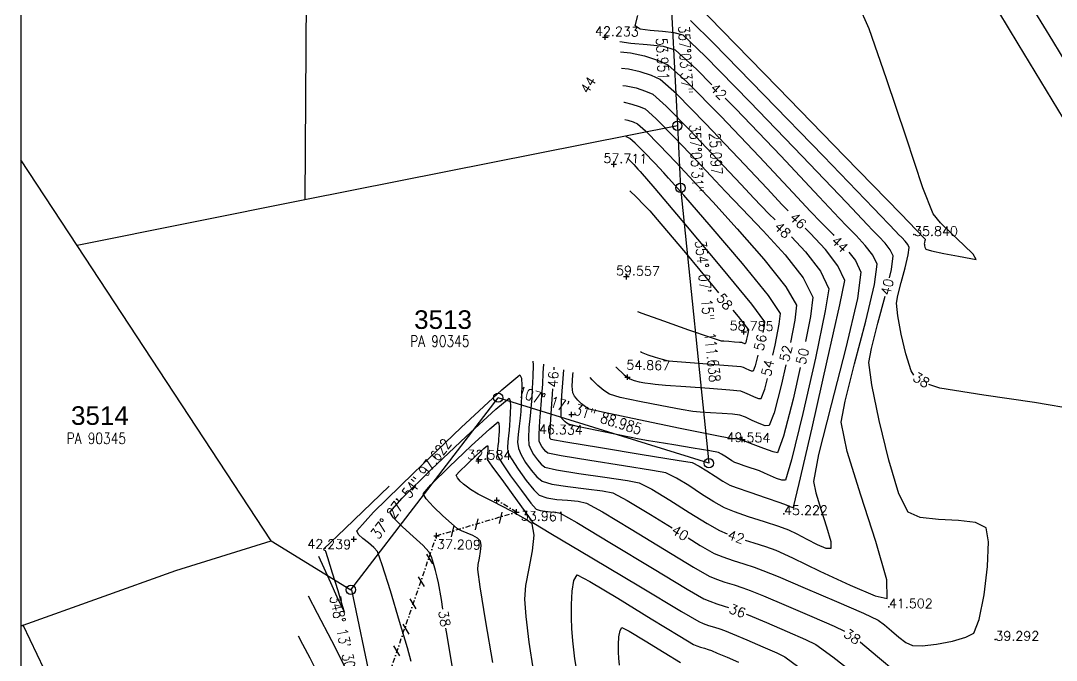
# Model space of a CAD drawing. Header units: metres. Extents: x -750 to 1235, y -4011 to -2636.
# Drawn here: x -749.5 to -331.9, y -3391.7 to -3133.8 of the extents above; entities that cross this region are included whole.
import ezdxf
from ezdxf.enums import TextEntityAlignment as Align

# ---------------------------------------------------------------- set-up
doc = ezdxf.new("R2010")
doc.units = ezdxf.units.M
doc.header["$MEASUREMENT"] = 0
doc.linetypes.add('DASHDOT', pattern=[1, 0.5, -0.25, 0, -0.25])
doc.layers.get('0').update_dxf_attribs({"linetype": 'CONTINUOUS'})
for name, color, linetype in [('EDIT2', 7, 'CONTINUOUS'), ('GL', 7, 'CONTINUOUS'), ('HEIGHT', 2, 'CONTINUOUS'), ('LOTS', 8, 'CONTINUOUS'), ('MAJANN', 6, 'CONTINUOUS'), ('MAJOR', 6, 'CONTINUOUS'), ('MINANN', 91, 'CONTINUOUS'), ('MINOR', 91, 'CONTINUOUS'), ('PTS', 1, 'CONTINUOUS')]:
    doc.layers.add(name, color=color, linetype=linetype)
doc.styles.get("Standard").update_dxf_attribs({"font": 'simplex.shx', "height": 1.5})
doc.styles.add('T', font='arial.ttf', dxfattribs={"height": 1.5})

# ---------------------------------------------------------------- blocks, each defined once
blk = doc.blocks.new('CROSS')
at = {"linetype": 'Continuous'}
for p, q in [((-0.5, 0), (0.5, 0)), ((0, -0.5), (0, 0.5))]:
    blk.add_line(p, q, dxfattribs=at)

msp = doc.modelspace()

# ---------------------------------------------------------------- linework, layer by layer
at = {"color": 10}
for p, q in [((-487.53, -3122.25), (-484.76, -3176.13)), ((-484.76, -3176.13), (-483.47, -3201.2)), ((-483.47, -3201.2), (-472.04, -3312.25)), ((-616.38, -3363.28), (-557, -3285.8)), ((-472.04, -3312.25), (-557, -3285.8))]:
    msp.add_line(p, q, dxfattribs=at)
at = {"layer": 'EDIT2', "color": 7}
msp.add_line((-749.54, -2635.63), (-749.54, -4010.63), dxfattribs=at)
at = {"layer": 'EDIT2'}
for p, q in [((-555.57, -3331.96), (-556.63, -3336.51)), ((-565.19, -3334.62), (-566.25, -3339.16)), ((-574.91, -3337.36), (-575.97, -3341.91)), ((-585.91, -3348.86), (-583.48, -3352.84)), ((-589.3, -3358.02), (-586.87, -3362)), ((-592.69, -3366.98), (-590.26, -3370.96)), ((-595.48, -3377.13), (-593.05, -3381.12)), ((-599.27, -3385.9), (-596.84, -3389.88))]:
    msp.add_line(p, q, dxfattribs=at)
at = {"layer": 'EDIT2', "linetype": 'DASHDOT', "ltscale": 4}
for points in [[(-581.87, -3341.48), (-549.59, -3331.92), (-557.58, -3327.13)], [(-455.89, -3836.73), (-426.52, -3796.22), (-405.83, -3769.67), (-431.84, -3720.74), (-442.71, -3709.99), (-476.32, -3642.26), (-494.48, -3608.25), (-518.48, -3568.87), (-542.96, -3520.78), (-577.37, -3468.59), (-607.34, -3415.88), (-581.87, -3341.48)]]:
    msp.add_lwpolyline(points, dxfattribs=at)
at = {"layer": 'EDIT2'}
for centre in [(-484.76, -3176.13), (-484.76, -3176.13), (-483.47, -3201.2), (-483.47, -3201.2), (-557, -3285.8), (-557, -3285.8), (-472.04, -3312.25), (-472.04, -3312.25), (-616.38, -3363.28), (-616.38, -3363.28)]:
    msp.add_circle(centre, 1.88, dxfattribs=at)
at = {"layer": 'GL', "color": 10}
msp.add_line((-616.09, -3363.27), (-603.68, -3422.83), dxfattribs=at)
at = {"layer": 'GL', "color": 0}
for p in [(-389.35, -3220.01), (-441.77, -3332.6), (-399.5, -3370.17, -16.85), (-356.54, -3383.28, -19.06)]:
    msp.add_point(p, dxfattribs=at)
at = {"layer": 'LOTS', "color": 7}
for p, q in [((-634.09, -3045.98), (-634.92, -3205.99)), ((-484.76, -3176.13), (-634.92, -3205.99)), ((-726.8, -3224.42), (-749.54, -3189.89)), ((-634.92, -3205.99), (-726.8, -3224.42)), ((-648.57, -3343.57), (-726.8, -3224.42)), ((-687.02, -3355.57), (-648.57, -3343.57)), ((-648.57, -3343.57), (-616.38, -3363.28)), ((-748.61, -3377.62), (-687.02, -3355.57)), ((-749.54, -3377.95), (-748.61, -3377.62)), ((-748.61, -3377.62), (-749.54, -3377.95)), ((-725.77, -3425.19), (-748.61, -3377.62))]:
    msp.add_line(p, q, dxfattribs=at)
at = {"layer": 'MAJOR'}
for points in [[(-381.37, -3083.17), (-381.31, -3083.23), (-372.06, -3092.88), (-361.38, -3104.24), (-352.28, -3114.06), (-347.76, -3119.1), (-347.76, -3119.1), (-346.37, -3121.01), (-344.87, -3123.3), (-343.35, -3125.74), (-341.91, -3128.09), (-340.67, -3130.11), (-340.67, -3130.11), (-333.54, -3141.87), (-318.06, -3167.45)], [(-399.22, -3237.43), (-398.44, -3234.14), (-397.76, -3228.62), (-397.76, -3228.62), (-398.91, -3226.17), (-400.96, -3223.51), (-403.48, -3220.82), (-406.01, -3218.29), (-408.11, -3216.11), (-408.11, -3216.11), (-416.6, -3207.11), (-434.48, -3188.38), (-455.55, -3166.49), (-473.6, -3148.06), (-482.45, -3139.66), (-482.45, -3139.66), (-486.04, -3138.62), (-490.8, -3138.11), (-495.71, -3137.74), (-499.72, -3137.12), (-501.8, -3135.89), (-501.8, -3135.89), (-500.71, -3131.66)], [(-506.35, -3166.63), (-506.23, -3166.64), (-503.07, -3167.36), (-500.09, -3168.33), (-497.76, -3169.36), (-497.76, -3169.36), (-493.45, -3173.2), (-485.74, -3181.01), (-476.96, -3190.23), (-469.4, -3198.3), (-465.39, -3202.65), (-465.39, -3202.65), (-458.81, -3209.57), (-450.17, -3218.49), (-441.31, -3228.21), (-434.04, -3237.52), (-430.18, -3245.21), (-430.18, -3245.21), (-431.07, -3253.07), (-433.03, -3263.2)], [(-480.35, -3342.39), (-475.54, -3345.36), (-469.86, -3348.61), (-469.86, -3348.61), (-466.4, -3350.02), (-462.28, -3351.44), (-457.93, -3352.84), (-453.78, -3354.18), (-450.23, -3355.44), (-450.23, -3355.44), (-444.15, -3357.95), (-433.19, -3362.59), (-420.63, -3367.98), (-409.75, -3372.76), (-403.82, -3375.56), (-403.82, -3375.56), (-401.26, -3377.41), (-398.43, -3379.86), (-395.49, -3382.42), (-392.62, -3384.55), (-389.99, -3385.74), (-389.99, -3385.74), (-386.09, -3385.83), (-380.23, -3385.17), (-373.85, -3383.96), (-368.37, -3382.43), (-365.22, -3380.78), (-365.22, -3380.78), (-363.01, -3375.21), (-361.05, -3365.26), (-359.7, -3353.85), (-359.33, -3343.9), (-360.29, -3338.33), (-360.29, -3338.33), (-364.47, -3336.2), (-371.43, -3335.35), (-379.45, -3334.94), (-386.79, -3334.11), (-391.73, -3332.04), (-391.73, -3332.04), (-395.38, -3324.64), (-399.53, -3311.02), (-403.42, -3295.05), (-406.33, -3280.63), (-407.52, -3271.63), (-407.52, -3271.63), (-406.44, -3265.91), (-403.85, -3255.76), (-401.01, -3244.9)], [(-435.21, -3273.67), (-438.06, -3286.42), (-441.89, -3301.34), (-444.43, -3308.05), (-444.43, -3308.05), (-446.15, -3307.61), (-449.83, -3306.31), (-454.18, -3304.69), (-457.94, -3303.27), (-459.84, -3302.6), (-459.84, -3302.6), (-460.45, -3302.51), (-461.18, -3302.46), (-461.94, -3302.43), (-462.67, -3302.39), (-463.29, -3302.33), (-463.29, -3302.33), (-469.51, -3301.08), (-483.58, -3298.21), (-500.25, -3294.77), (-514.28, -3291.82), (-520.43, -3290.44), (-520.43, -3290.44), (-521.83, -3289.52), (-523.4, -3288.23), (-524.91, -3286.75), (-526.17, -3285.23), (-526.95, -3283.84), (-526.95, -3283.84), (-527.13, -3281.19), (-526.87, -3276.61), (-526.79, -3275.7)], [(-592.08, -3392.27), (-593.63, -3386.73), (-596.75, -3376.07), (-600.45, -3363.75), (-603.76, -3353.2), (-605.71, -3347.86), (-605.71, -3347.86), (-607.18, -3346.19), (-609.32, -3344.41), (-611.55, -3342.62), (-613.31, -3340.93), (-614.01, -3339.46), (-614.01, -3339.46), (-607.27, -3332.02), (-591.17, -3316.22), (-571.88, -3297.84), (-555.51, -3282.68), (-548.22, -3276.54), (-548.22, -3276.54), (-547.62, -3277.94), (-547.46, -3280.89), (-547.58, -3284.64), (-547.79, -3288.4), (-547.93, -3291.4), (-547.93, -3291.4), (-548.16, -3294.13), (-548.59, -3297.33), (-549, -3300.65), (-549.17, -3303.76), (-548.85, -3306.31), (-548.85, -3306.31), (-547.76, -3308.87), (-545.95, -3311.94), (-543.72, -3315.04), (-541.41, -3317.71), (-539.31, -3319.48), (-539.31, -3319.48), (-535.41, -3320.64), (-528.93, -3321.64), (-521.54, -3322.53), (-514.92, -3323.37), (-510.74, -3324.23), (-510.74, -3324.23), (-505.01, -3327.26), (-495.58, -3332.95), (-486.88, -3338.35)], [(-629.05, -3412.36), (-624.84, -3413.19), (-619.41, -3414.16), (-615.16, -3413.95), (-612.17, -3411.68), (-612.17, -3411.68), (-613.3, -3406.32), (-617.91, -3396.04), (-624.08, -3383.86), (-629.91, -3372.79), (-633.48, -3365.83), (-633.48, -3365.83)], [(-508.13, -3393.64), (-508.35, -3390.85), (-508.35, -3390.85), (-508.43, -3388.38), (-508.44, -3385.31), (-508.29, -3382.24), (-507.88, -3379.76), (-507.13, -3378.48), (-507.13, -3378.48), (-504.23, -3379.99), (-497.75, -3383.85), (-490.04, -3388.56), (-483.44, -3392.61)]]:
    msp.add_lwpolyline(points, dxfattribs=at)
at = {"layer": 'MINOR'}
for points in [[(-402.37, -3100.42), (-387.73, -3106.98), (-373.91, -3113.41), (-367.05, -3116.9), (-367.05, -3116.9), (-365.79, -3118.12), (-363.4, -3120.61), (-360.65, -3123.54), (-358.3, -3126.08), (-357.12, -3127.4), (-357.12, -3127.4), (-356.76, -3127.89), (-356.37, -3128.49), (-355.98, -3129.12), (-355.61, -3129.72), (-355.29, -3130.25), (-355.29, -3130.25), (-347.44, -3143.11), (-329.14, -3173.16)], [(-476.33, -3127.78), (-466.81, -3137.55), (-444.22, -3160.77), (-417.28, -3188.48), (-394.7, -3211.71), (-385.19, -3221.5), (-385.19, -3221.5), (-385.11, -3221.58), (-385.01, -3221.68), (-384.92, -3221.78), (-384.84, -3221.88), (-384.79, -3221.98), (-384.79, -3221.98), (-384.82, -3222.19), (-384.91, -3222.58), (-385.03, -3223.02), (-385.13, -3223.41), (-385.17, -3223.63), (-385.17, -3223.63), (-385.13, -3224.02), (-385.03, -3224.56), (-384.89, -3225.15), (-384.73, -3225.66), (-384.56, -3225.96), (-384.56, -3225.96), (-382.31, -3226.54), (-377.28, -3227.59), (-371.36, -3228.76), (-366.4, -3229.69), (-364.29, -3230.01), (-364.29, -3230.01), (-365.52, -3227.99), (-369.25, -3224.26), (-374.1, -3219.72), (-378.7, -3215.24), (-381.66, -3211.71), (-381.66, -3211.71), (-385.71, -3201.18), (-392.54, -3180.79), (-400.36, -3157.18), (-407.37, -3137.05), (-411.79, -3127.04)], [(-389.41, -3276.75), (-390.44, -3274.94), (-392.63, -3268.13), (-394.5, -3260.21), (-395.81, -3252.83), (-396.34, -3247.63), (-396.34, -3247.63), (-395.78, -3244.66), (-394.44, -3239.39), (-392.87, -3233.38), (-391.63, -3228.16), (-391.28, -3225.3), (-391.28, -3225.3), (-391.87, -3224.03), (-392.94, -3222.65), (-394.25, -3221.25), (-395.56, -3219.93), (-396.65, -3218.8), (-396.65, -3218.8), (-405.65, -3209.41), (-425.88, -3188.43), (-449.88, -3163.63), (-470.21, -3142.8), (-479.39, -3133.72)], [(-470.85, -3159.57), (-477, -3153.31), (-485.52, -3145.6), (-485.52, -3145.6), (-490.38, -3144.19), (-496.86, -3143.49), (-503.52, -3142.98), (-507.97, -3142.31)], [(-507.7, -3146.31), (-503.64, -3146.7), (-498.01, -3147.98), (-492.72, -3149.7), (-488.58, -3151.54), (-488.58, -3151.54), (-480.91, -3158.37), (-467.21, -3172.26), (-451.59, -3188.65), (-438.15, -3202.99), (-431.02, -3210.72), (-431.02, -3210.72), (-426.91, -3214.99), (-421.94, -3219.95), (-421.59, -3220.33)], [(-440.12, -3210.48), (-442.48, -3208.03), (-442.48, -3208.03), (-448.57, -3201.43), (-460.04, -3189.18), (-473.39, -3175.17), (-485.09, -3163.31), (-491.64, -3157.48), (-491.64, -3157.48), (-495.17, -3155.91), (-499.7, -3154.44), (-504.5, -3153.34), (-507.25, -3153.08)], [(-506.8, -3159.85), (-505.37, -3159.99), (-501.38, -3160.9), (-497.63, -3162.12), (-494.7, -3163.42), (-494.7, -3163.42), (-489.27, -3168.26), (-479.56, -3178.09), (-468.5, -3189.7), (-458.99, -3199.86), (-453.94, -3205.34), (-453.94, -3205.34), (-447.8, -3211.69), (-445.37, -3214.13)], [(-457.44, -3343.21), (-453.96, -3344.33), (-449.15, -3345.88), (-445.05, -3347.34), (-445.05, -3347.34), (-438.28, -3350.44), (-427.25, -3355.74), (-415.11, -3361.44), (-405, -3365.74), (-400.08, -3366.84), (-400.08, -3366.84), (-400.33, -3359.22), (-404.7, -3343.82), (-410.8, -3325.11), (-416.26, -3307.55), (-418.69, -3295.63), (-418.69, -3295.63), (-417.1, -3287.15), (-413.27, -3272.13), (-408.78, -3254.98), (-405.24, -3240.11), (-404.24, -3231.93), (-404.24, -3231.93), (-405.94, -3228.32), (-408.98, -3224.37), (-412.71, -3220.38), (-416.46, -3216.64), (-419.56, -3213.42), (-419.56, -3213.42), (-427.55, -3204.81), (-443.08, -3188.33), (-461.21, -3169.36), (-465.46, -3165.04)], [(-505.89, -3173.56), (-504.75, -3173.82), (-502.55, -3174.54), (-500.82, -3175.3), (-500.82, -3175.3), (-497.63, -3178.14), (-491.92, -3183.93), (-485.42, -3190.76), (-479.82, -3196.73), (-476.85, -3199.95), (-476.85, -3199.95), (-470.5, -3206.85), (-460.61, -3217.69), (-449.87, -3229.94), (-440.99, -3241.06), (-436.66, -3248.53), (-436.66, -3248.53), (-437.35, -3254.6), (-439.08, -3263.54)], [(-446.19, -3268.7), (-445.27, -3264.57), (-443.63, -3256.13), (-443.15, -3251.85), (-443.15, -3251.85), (-447.94, -3244.6), (-458.43, -3231.66), (-471.05, -3216.89), (-482.2, -3204.14), (-488.31, -3197.26), (-488.31, -3197.26), (-490.24, -3195.17), (-493.87, -3191.28), (-498.1, -3186.85), (-501.81, -3183.09), (-503.89, -3181.24), (-503.89, -3181.24), (-505.01, -3180.74), (-505.42, -3180.61)], [(-504.85, -3189.19), (-504.28, -3189.77), (-502.33, -3191.81), (-500.66, -3193.6), (-499.77, -3194.57), (-499.77, -3194.57), (-493.9, -3201.42), (-481.49, -3216.09), (-467, -3233.39), (-454.89, -3248.14), (-449.63, -3255.17), (-449.63, -3255.17), (-449.91, -3257.66), (-450.26, -3259.47)], [(-503.97, -3202.4), (-501.29, -3204.91), (-498.26, -3207.97), (-495.87, -3210.43), (-495.87, -3210.43), (-491.35, -3215.72), (-481.5, -3227.43), (-469.94, -3241.31), (-468.13, -3243.51)], [(-535.07, -3282.29), (-535.21, -3284.41), (-535.71, -3292.33), (-536.12, -3298.98), (-536.27, -3301.84), (-536.27, -3301.84), (-536.21, -3301.99), (-536.12, -3302.15), (-536, -3302.31), (-535.88, -3302.44), (-535.76, -3302.54), (-535.76, -3302.54), (-529.79, -3303.56), (-515.7, -3305.9), (-498.9, -3308.68), (-484.8, -3311.01), (-478.81, -3312.01), (-478.81, -3312.01), (-475.97, -3313.38), (-472.8, -3315.32), (-469.54, -3317.49), (-466.4, -3319.53), (-463.6, -3321.08), (-463.6, -3321.08), (-461.03, -3322.01), (-455.5, -3323.94), (-448.99, -3326.19), (-443.45, -3328.1), (-440.86, -3328.99), (-440.86, -3328.99), (-440.31, -3329.23), (-439.64, -3329.55), (-438.96, -3329.85), (-438.36, -3330.04), (-437.95, -3330.02), (-437.95, -3330.02), (-435.59, -3320.48), (-430.4, -3297.92), (-424.3, -3271), (-419.26, -3248.33), (-417.21, -3238.57), (-417.21, -3238.57), (-420.01, -3232.61), (-425.02, -3226.1), (-431.17, -3219.52), (-433.24, -3217.46)], [(-438.73, -3220.88), (-433.05, -3226.96), (-427.04, -3234.75), (-423.69, -3241.89), (-423.69, -3241.89), (-425.12, -3250.81), (-429.1, -3269.88), (-434.12, -3292.21), (-438.66, -3310.9), (-441.19, -3319.03), (-441.19, -3319.03), (-442.64, -3319.09), (-444.79, -3318.4), (-447.24, -3317.32), (-449.63, -3316.19), (-451.57, -3315.37), (-451.57, -3315.37), (-453.18, -3314.83), (-455.38, -3314.1), (-457.77, -3313.3), (-459.96, -3312.54), (-461.52, -3311.91), (-461.52, -3311.91), (-462.74, -3311.23), (-464.11, -3310.34), (-465.54, -3309.39), (-466.92, -3308.54), (-468.17, -3307.94), (-468.17, -3307.94), (-471.64, -3307.22), (-478.35, -3306.1), (-486.14, -3304.86), (-492.88, -3303.81), (-496.42, -3303.24), (-496.42, -3303.24), (-500.11, -3302.51), (-507.98, -3300.94), (-517.24, -3299.05), (-525.08, -3297.4), (-528.69, -3296.52), (-528.69, -3296.52), (-529.33, -3296.11), (-530.04, -3295.52), (-530.73, -3294.85), (-531.3, -3294.16), (-531.65, -3293.53), (-531.65, -3293.53), (-531.64, -3290.76), (-531.29, -3284.94), (-530.8, -3278.09), (-530.54, -3274.63)], [(-415.58, -3227.09), (-412.97, -3230.46), (-410.73, -3235.25), (-410.73, -3235.25), (-412.13, -3245.83), (-416.83, -3265.68), (-422.73, -3288.68), (-427.77, -3308.7), (-429.86, -3319.63), (-429.86, -3319.63), (-428.94, -3324.15), (-426.87, -3330.81), (-424.56, -3337.91), (-422.9, -3343.75), (-422.81, -3346.64), (-422.81, -3346.64), (-424.77, -3346.58), (-428.19, -3345.16), (-432.34, -3343.03), (-436.47, -3340.84), (-439.86, -3339.24), (-439.86, -3339.24), (-443.89, -3337.82), (-449.66, -3335.9), (-456, -3333.8), (-461.73, -3331.82), (-465.69, -3330.26), (-465.69, -3330.26), (-470.04, -3327.84), (-474.96, -3324.66), (-480.08, -3321.26), (-485.03, -3318.21), (-489.45, -3316.08), (-489.45, -3316.08), (-494.84, -3315.13), (-506.45, -3313.29), (-520.11, -3311.15), (-531.67, -3309.25), (-536.95, -3308.18), (-536.95, -3308.18), (-537.76, -3307.52), (-538.61, -3306.56), (-539.41, -3305.44), (-540.06, -3304.32), (-540.46, -3303.33), (-540.46, -3303.33), (-540.48, -3300.55), (-540.16, -3295.09), (-539.68, -3288.74), (-539.25, -3283.25), (-539.05, -3280.39), (-539.05, -3280.39), (-538.83, -3275.76), (-538.63, -3272.32)], [(-462.37, -3250.52), (-460.27, -3253.08), (-456.11, -3258.48), (-456.11, -3258.48), (-456.19, -3259.19), (-456.46, -3260.57), (-456.82, -3262.17), (-457.16, -3263.5), (-457.39, -3264.1), (-457.39, -3264.1), (-457.58, -3264.1), (-457.86, -3264), (-458.18, -3263.85), (-458.5, -3263.71), (-458.76, -3263.61), (-458.76, -3263.61), (-459.73, -3263.52), (-461.72, -3263.37), (-464.05, -3263.2), (-466.04, -3263.05), (-467.01, -3262.96), (-467.01, -3262.96), (-471.32, -3261.58), (-480.06, -3258.58), (-490.26, -3255), (-498.93, -3251.87), (-500.72, -3251.15)], [(-452.24, -3268.68), (-453.34, -3272.96), (-454.15, -3275.09), (-454.15, -3275.09), (-454.84, -3275.1), (-455.83, -3274.75), (-456.97, -3274.22), (-458.09, -3273.69), (-459.03, -3273.36), (-459.03, -3273.36), (-462.46, -3273.04), (-469.52, -3272.5), (-477.8, -3271.9), (-484.86, -3271.36), (-488.29, -3271.04), (-488.29, -3271.04), (-490.73, -3270.45), (-493.56, -3269.64), (-496.47, -3268.66), (-499.16, -3267.57), (-499.65, -3267.32)], [(-542.97, -3271.09), (-542.89, -3272.55), (-543.04, -3277.3), (-543.31, -3282.08), (-543.49, -3285.9), (-543.49, -3285.9), (-543.71, -3288.75), (-544.15, -3293.07), (-544.6, -3297.85), (-544.84, -3302.11), (-544.66, -3304.82), (-544.66, -3304.82), (-543.9, -3306.65), (-542.7, -3308.73), (-541.21, -3310.81), (-539.63, -3312.6), (-538.13, -3313.83), (-538.13, -3313.83), (-533.54, -3314.95), (-524.52, -3316.39), (-514, -3317.91), (-504.88, -3319.25), (-500.1, -3320.16), (-500.1, -3320.16), (-495.02, -3322.74), (-487.83, -3327.1), (-479.95, -3332.11), (-472.79, -3336.6), (-467.78, -3339.43), (-467.78, -3339.43), (-464.69, -3340.69)], [(-534.54, -3273.49), (-534.59, -3274.63)], [(-441, -3272.55), (-442.75, -3280.36), (-445.7, -3291.88), (-447.67, -3297.06), (-447.67, -3297.06), (-449.35, -3297.1), (-451.76, -3296.25), (-454.53, -3294.95), (-457.27, -3293.66), (-459.57, -3292.86), (-459.57, -3292.86), (-462.47, -3292.48), (-466.69, -3292.17), (-471.35, -3291.89), (-475.58, -3291.63), (-478.52, -3291.35), (-478.52, -3291.35), (-483.16, -3290.59), (-491.07, -3289.16), (-500.03, -3287.41), (-507.81, -3285.69), (-512.18, -3284.35), (-512.18, -3284.35), (-514.34, -3282.93), (-516.76, -3280.95), (-519.1, -3278.65), (-519.92, -3277.65)], [(-509.53, -3273.48), (-509.47, -3273.54), (-506.15, -3276.56), (-503.92, -3278.26), (-503.92, -3278.26), (-502.23, -3278.93), (-500.12, -3279.44), (-497.84, -3279.83), (-495.63, -3280.13), (-493.74, -3280.38), (-493.74, -3280.38), (-489.48, -3280.74), (-481.27, -3281.34), (-471.74, -3282.03), (-463.54, -3282.67), (-459.3, -3283.11), (-459.3, -3283.11), (-457.68, -3283.68), (-455.75, -3284.58), (-453.8, -3285.5), (-452.09, -3286.1), (-450.91, -3286.07), (-450.91, -3286.07), (-449.52, -3282.42), (-448.42, -3278.13)], [(-316.42, -3394.22), (-321.05, -3386.68), (-325.3, -3379.14), (-327.53, -3372.85), (-327.53, -3372.85), (-327.12, -3365.64), (-325.19, -3355.18), (-322.58, -3343.6), (-320.09, -3333.05), (-318.56, -3325.66), (-318.56, -3325.66), (-317.31, -3319.56), (-315.62, -3312.2), (-314.17, -3304.69), (-313.67, -3298.14), (-314.83, -3293.66), (-314.83, -3293.66), (-323.38, -3290.66), (-340.72, -3287.73), (-361.12, -3284.85), (-378.84, -3281.95), (-383.29, -3280.54)], [(-579.27, -3371.12), (-579.91, -3367.19), (-581.06, -3360.5), (-581.06, -3360.5), (-581.62, -3358.17), (-582.28, -3355.45), (-583.05, -3352.63), (-583.93, -3350.02), (-584.93, -3347.92), (-584.93, -3347.92), (-587.24, -3345.38), (-591.22, -3341.76), (-595.62, -3337.83), (-599.18, -3334.33), (-600.63, -3332.01), (-600.63, -3332.01), (-595.73, -3326.4), (-584.02, -3314.82), (-569.96, -3301.45), (-558, -3290.47), (-552.59, -3286.05), (-552.59, -3286.05), (-552.15, -3287.08), (-552.03, -3289.24), (-552.12, -3291.97), (-552.27, -3294.71), (-552.38, -3296.91), (-552.38, -3296.91), (-552.54, -3298.9), (-552.86, -3301.24), (-553.16, -3303.67), (-553.28, -3305.94), (-553.05, -3307.79), (-553.05, -3307.79), (-551.67, -3310.47), (-548.96, -3314.62), (-545.68, -3319.17), (-542.6, -3323.03), (-540.49, -3325.12), (-540.49, -3325.12), (-537.4, -3326.25), (-533.38, -3326.82), (-529, -3327.15), (-524.81, -3327.54), (-521.38, -3328.3), (-521.38, -3328.3), (-514.99, -3331.78), (-503.34, -3338.8), (-489.93, -3347.01), (-478.29, -3354.12), (-471.95, -3357.79), (-471.95, -3357.79), (-469.03, -3358.97), (-465.56, -3360.17), (-461.9, -3361.34), (-458.4, -3362.47), (-455.42, -3363.53), (-455.42, -3363.53), (-450.07, -3365.73), (-440.94, -3369.57), (-430.58, -3374.01), (-421.53, -3378), (-417.39, -3379.98)], [(-559.1, -3392.6), (-561.96, -3376.21), (-564.26, -3362.12), (-565.24, -3355.14), (-565.24, -3355.14), (-565.06, -3353.06), (-564.58, -3350.49), (-564.07, -3347.82), (-563.82, -3345.42), (-564.11, -3343.69), (-564.11, -3343.69), (-565.3, -3342.5), (-567.25, -3341.44), (-569.54, -3340.46), (-571.76, -3339.49), (-573.49, -3338.5), (-573.49, -3338.5), (-575.79, -3336.58), (-579.32, -3333.43), (-583.07, -3329.84), (-586.05, -3326.61), (-587.26, -3324.55), (-587.26, -3324.55), (-584.16, -3321.02), (-576.78, -3313.72), (-567.91, -3305.28), (-560.36, -3298.35), (-556.95, -3295.57), (-556.95, -3295.57), (-556.68, -3296.22), (-556.6, -3297.58), (-556.66, -3299.3), (-556.76, -3301.03), (-556.82, -3302.42), (-556.82, -3302.42), (-556.93, -3303.67), (-557.12, -3305.15), (-557.31, -3306.68), (-557.39, -3308.11), (-557.24, -3309.28), (-557.24, -3309.28), (-555.58, -3312.07), (-551.97, -3317.3), (-547.64, -3323.3), (-543.8, -3328.35), (-541.67, -3330.77), (-541.67, -3330.77), (-540.11, -3331.34), (-538.09, -3331.63), (-535.87, -3331.79), (-533.76, -3331.99), (-532.03, -3332.37), (-532.03, -3332.37), (-525.3, -3336.2), (-511.25, -3344.61), (-494.77, -3354.57), (-480.74, -3363.03), (-474.04, -3366.96), (-474.04, -3366.96), (-471.67, -3367.93), (-468.85, -3368.9), (-465.87, -3369.85), (-464.12, -3370.42)], [(-568.17, -3322.88), (-569.43, -3321.93), (-570.93, -3320.72), (-572.37, -3319.42), (-573.46, -3318.16), (-573.88, -3317.1), (-573.88, -3317.1), (-572.6, -3315.64), (-569.54, -3312.61), (-565.86, -3309.11), (-562.73, -3306.24), (-561.32, -3305.09), (-561.32, -3305.09), (-561.2, -3305.35), (-561.17, -3305.92), (-561.2, -3306.63), (-561.24, -3307.35), (-561.26, -3307.92), (-561.26, -3307.92), (-561.31, -3308.45), (-561.39, -3309.06), (-561.47, -3309.69), (-561.5, -3310.28), (-561.44, -3310.77), (-561.44, -3310.77), (-559.51, -3313.45), (-554.9, -3319.81), (-549.41, -3327.39), (-544.8, -3333.74), (-542.86, -3336.41), (-542.86, -3336.41), (-542.83, -3336.42), (-542.79, -3336.43), (-542.75, -3336.43), (-542.7, -3336.44), (-542.67, -3336.44), (-542.67, -3336.44), (-535.74, -3340.58), (-519.24, -3350.42), (-499.55, -3362.16), (-483.06, -3372), (-476.12, -3376.14), (-476.12, -3376.14), (-474.3, -3376.88), (-472.13, -3377.63), (-469.84, -3378.36), (-467.66, -3379.07), (-465.79, -3379.73), (-465.79, -3379.73), (-462.45, -3381.1), (-456.74, -3383.5), (-450.27, -3386.28), (-444.61, -3388.77), (-441.36, -3390.32), (-441.36, -3390.32), (-433.18, -3396.31)], [(-629.46, -3349.73), (-627.31, -3354.46), (-624.66, -3360.38), (-622.04, -3366.18), (-619.97, -3370.57), (-618.99, -3372.26), (-618.99, -3372.26), (-619.75, -3369.74), (-621.57, -3363.73), (-623.78, -3356.53), (-625.65, -3350.46), (-626.5, -3347.81), (-626.5, -3347.81), (-626.65, -3347.63), (-626.88, -3347.44), (-627.12, -3347.25), (-627.31, -3347.07), (-627.38, -3346.91), (-627.38, -3346.91), (-618.71, -3338.51), (-600.93, -3321.47)], [(-542.7, -3395.77), (-544.47, -3384.41), (-545.71, -3374.01), (-546.28, -3367.04), (-546.28, -3367.04), (-545.8, -3361.54), (-544.51, -3354.72), (-543.16, -3347.62), (-542.49, -3341.25), (-543.28, -3336.66), (-543.28, -3336.66), (-546.03, -3334.74), (-551.92, -3331.49), (-558.92, -3327.83), (-565.01, -3324.66), (-568.17, -3322.88), (-568.17, -3322.88)], [(-524.81, -3399.06), (-526.05, -3391.1), (-526.92, -3383.83), (-527.32, -3378.95), (-527.32, -3378.95), (-527.45, -3374.62), (-527.47, -3369.25), (-527.2, -3363.87), (-526.49, -3359.53), (-525.18, -3357.29), (-525.18, -3357.29), (-520.1, -3359.94), (-508.76, -3366.7), (-495.26, -3374.94), (-483.71, -3382.02), (-478.21, -3385.31), (-478.21, -3385.31), (-476.93, -3385.83), (-475.42, -3386.36), (-473.81, -3386.87), (-472.28, -3387.36), (-470.98, -3387.83), (-470.98, -3387.83), (-468.64, -3388.79), (-464.64, -3390.47), (-460.11, -3392.41)], [(-456.95, -3373.13), (-456.26, -3373.41), (-448.84, -3376.53), (-440.42, -3380.14), (-433.07, -3383.38), (-428.85, -3385.4), (-428.85, -3385.4), (-422.04, -3390.35), (-410.3, -3399.51)], [(-632.93, -3405.58), (-630.49, -3406.02), (-628.37, -3405.91), (-626.88, -3404.78), (-626.88, -3404.78), (-627.44, -3402.11), (-629.74, -3396.99), (-632.82, -3390.92), (-635.72, -3385.4), (-637.5, -3381.94), (-637.5, -3381.94)], [(-575.28, -3395.4), (-577.8, -3380.27), (-578.05, -3378.7)], [(-411.05, -3384.29), (-410.9, -3384.4), (-404.01, -3390.17), (-396.61, -3396.34)]]:
    msp.add_lwpolyline(points, dxfattribs=at)

# ---------------------------------------------------------------- block references
at = {"layer": 'PTS', "xscale": 2.200000000000273, "yscale": 2.200000000000273, "zscale": 2.200000000000273}
for p in [(-513.8, -3140.43), (-510.4, -3191.68), (-505.31, -3236.98), (-457.94, -3259.21), (-504.89, -3277.52), (-527.39, -3292.56), (-458.56, -3302.65), (-564.93, -3311.24), (-557.58, -3327.13), (-549.59, -3331.92), (-581.87, -3341.48), (-615.25, -3342.89)]:
    msp.add_blockref('CROSS', p, dxfattribs=at)

# ---------------------------------------------------------------- texts
at = {"layer": 'EDIT2', "color": 7, "width": 0.8}
for s, rotation, p in [('357%%D03\'37" ', 272.9414, (-484.39, -3135.89)), ('53.951', 272.9414, (-493.4, -3140.8)), ('357%%D03\'31" ', 272.9414, (-480.02, -3175.7)), (' 25.097', 272.9414, (-472.04, -3176.59)), ('354%%D 07\' 15"  111.638', 275.8792, (-477.66, -3222.66)), ('107%%D 17\' 31" 88.985', 342.7081, (-549.47, -3285.41)), ('37%%D 27\' 54" 97.622', 52.535, (-605.22, -3343.2)), ('348%%D 13\' 30" 60.850', 281.8075, (-625.05, -3366.15))]:
    msp.add_text(s, height=4.5, rotation=rotation, dxfattribs=at).set_placement(p)
at = {"layer": 'EDIT2', "color": 7, "linetype": 'Continuous', "style": 'T'}
for s, p in [('3513', (-590.89, -3258.07)), ('3514', (-729.25, -3296.77))]:
    msp.add_text(s, height=7.5, dxfattribs=at).set_placement(p)
at = {"layer": 'EDIT2', "color": 7, "width": 0.8}
for p in [(-592.5, -3265.26), (-730.97, -3304.45)]:
    msp.add_text('PA 90345', height=4.5, dxfattribs=at).set_placement(p)
at = {"layer": 'HEIGHT'}
for s, p in [('42.233', (-518, -3139.81)), ('57.711', (-514.59, -3191.06)), ('59.557', (-509.51, -3236.36)), ('58.785', (-463.68, -3258.59)), ('54.867', (-505.37, -3274.42)), ('46.334', (-540.59, -3300.4)), ('49.554', (-464.92, -3303.58)), ('32.584', (-569.44, -3310.62)), ('33.961', (-547.9, -3335.32)), ('42.239', (-634.01, -3346.6)), ('37.209', (-581.73, -3346.74))]:
    msp.add_text(s, height=3.75, rotation=359, dxfattribs=at).set_placement(p)
at = {"layer": 'HEIGHT', "color": 4}
msp.add_text('35.840', height=3.75, dxfattribs=at).set_placement((-389.3, -3220.51))
at = {"layer": 'HEIGHT', "color": 2}
for s, p in [('45.222', (-441.72, -3333.1)), ('41.502', (-399.45, -3370.67, -16.85)), ('39.292', (-356.49, -3383.78, -19.06))]:
    msp.add_text(s, height=3.75, dxfattribs=at).set_placement(p)
at = {"layer": 'MAJANN'}
for s, rotation, p in [(' 40 ', 76.4941, (-400.12, -3241.16)), ('50', 76.4941, (-434.3, -3269.09)), (' 40 ', 328.2689, (-483.62, -3340.37))]:
    msp.add_text(s, height=3.9, rotation=rotation, dxfattribs=at).set_placement(p, align=Align.MIDDLE_CENTER)
at = {"layer": 'MINANN'}
for s, rotation, p in [(' 44 ', 57.5838, (-520.74, -3159.71)), (' 42 ', 314.5506, (-468.16, -3162.3)), ('46', 315.7579, (-436.07, -3214.38)), ('48', 315.7579, (-442.31, -3218.18)), ('44', 315.7579, (-419.24, -3223.87)), ('58', 309.3287, (-465.7, -3247.08)), ('56', 76.9332, (-451.28, -3263.53)), ('52', 76.9332, (-440.96, -3267.92)), ('54', 76.9332, (-448.3, -3273.83)), (' 46 ', 86.3987, (-534.83, -3278.46)), (' 38 ', 328.2644, (-386.35, -3278.65)), (' 42 ', 340.8422, (-461.06, -3341.95)), (' 36 ', 339.2842, (-460.54, -3371.77)), (' 38 ', 279.1619, (-578.66, -3374.91)), (' 38 ', 325.7393, (-414.22, -3382.14))]:
    msp.add_text(s, height=3.9, rotation=rotation, dxfattribs=at).set_placement(p, align=Align.MIDDLE_CENTER)

doc.saveas('drawing.dxf')
